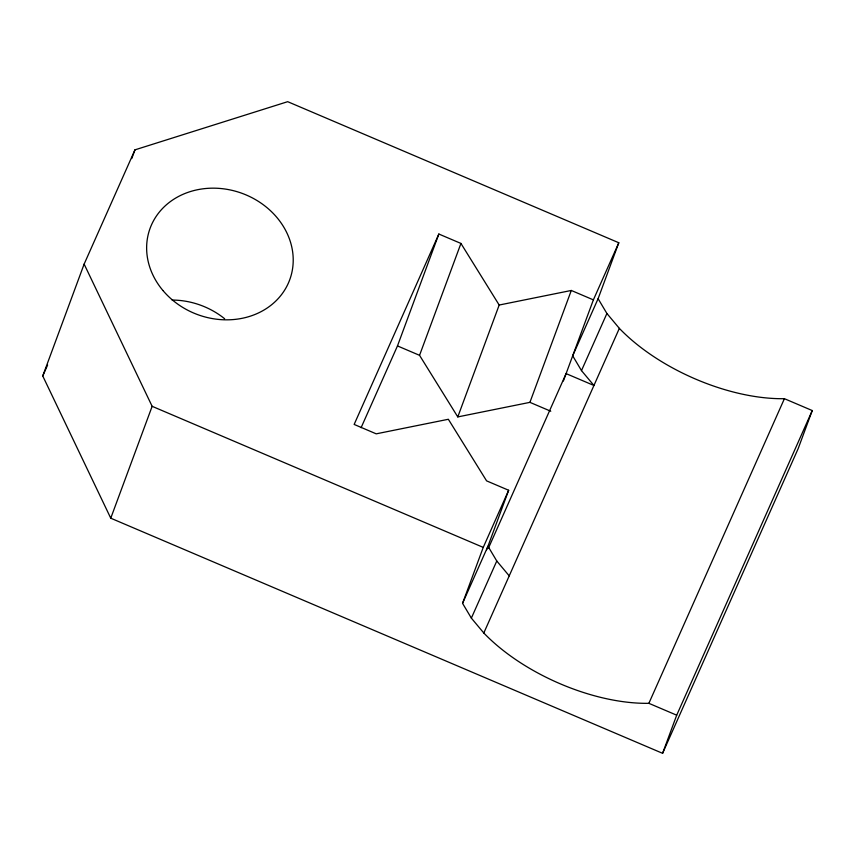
<?xml version="1.0" encoding="UTF-8"?>
<svg xmlns="http://www.w3.org/2000/svg" width="855" height="855" viewBox="0 0 855 855"><rect width="100%" height="100%" fill="white"/><g stroke="black" fill="none" stroke-linecap="round" stroke-linejoin="round"><path stroke-width="1.28" d="M598.105 298.694L606.9 313.486L619.351 328.363A136.02 67.492 24 0 0 784.409 398.687L812.25 410.55L798.143 448.683L662.593 753.319L110.755 518.194L42.75 375.976L84.132 264.099L134.962 149.849L287.686 101.681L618.796 242.756L598.105 298.694L572.69 355.808L581.486 370.61L593.936 385.477L566.096 373.614L488.44 548.151M131.745 158.56L134.962 149.849M110.755 518.194L152.147 406.317L84.132 264.099M361.099 427.692L397.479 345.922L438.861 234.035L460.941 243.44L499.181 305.032L457.788 416.919L529.918 402.352L550.77 411.234M457.788 416.919L419.549 355.327L460.941 243.44M529.918 402.352L571.3 290.465L593.381 299.87L563.37 380.999M662.593 753.319L676.7 715.186L648.87 703.323A136.02 67.492 24 0 1 483.802 632.999L471.362 618.122L462.555 603.331L483.246 547.392L508.661 490.268L486.591 480.863L448.351 419.271L376.221 433.838L354.152 424.433L438.861 234.035M486.655 549.776L508.661 490.268M42.75 375.976L47.613 365.032M593.381 299.87L618.796 242.756M462.555 603.331L487.97 546.217L496.776 561.008L509.217 575.875M471.362 618.122L496.776 561.008M581.486 370.61L606.9 313.486M483.802 632.999L619.351 328.363M648.87 703.323L784.409 398.687M676.7 715.186L812.25 410.55M499.181 305.032L571.3 290.465M397.479 345.922L419.549 355.327M152.147 406.317L483.246 547.392M172.122 300.052A74.406 64.574 20.3 0 1 224.641 318.744M162.963 290.54A74.406 64.574 20.3 0 0 288.349 283.155A74.406 64.574 20.3 0 0 208.449 188.303A74.406 64.574 20.3 0 0 162.963 290.54"/></g></svg>
